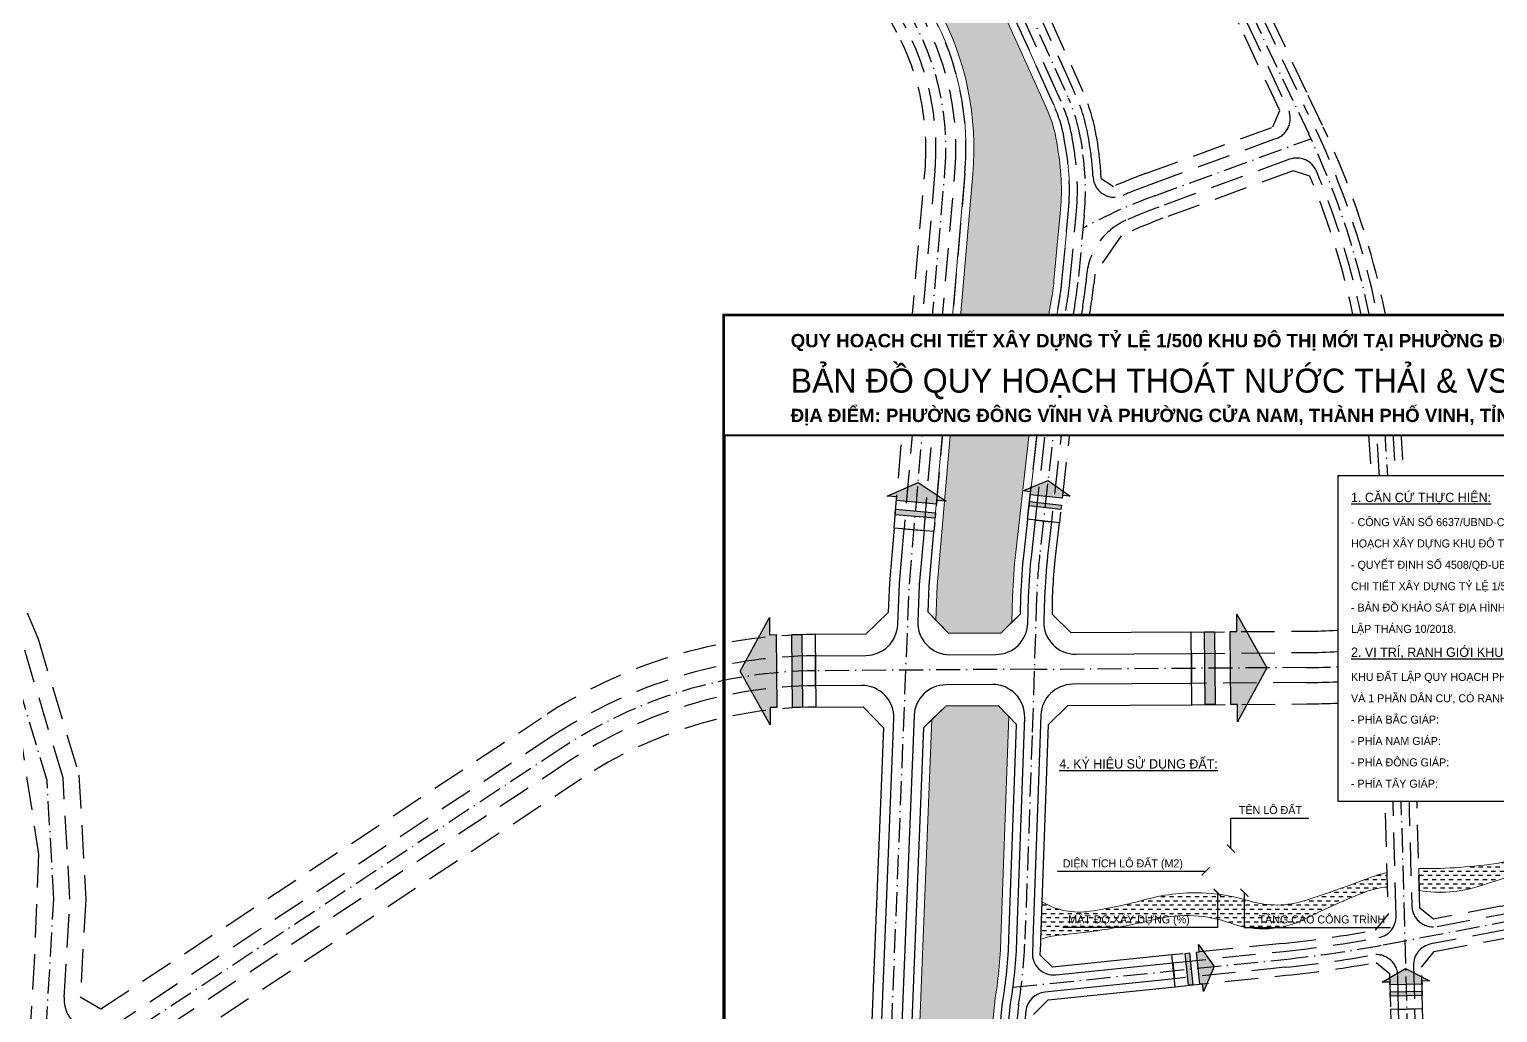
# Model space of a CAD drawing. Header units: metres. Extents: x 566631 to 571358, y 2062953 to 2068466.
# Drawn here: x 567714 to 568264, y 2066380 to 2066748 of the extents above; entities that cross this region are included whole.
import ezdxf
from ezdxf.enums import TextEntityAlignment as Align

# ---------------------------------------------------------------- set-up
doc = ezdxf.new("R2010")
doc.units = ezdxf.units.M
doc.linetypes.add('ACAD_ISO10W100', pattern=[18.5, 12, -3, 0.5, -3])
doc.linetypes.add('HIDDEN', pattern=[0.375, 0.25, -0.125])
for name, color, linetype, lineweight in [('datKeSog', 251, 'CONTINUOUS', 13), ('datMatNc', 150, 'CONTINUOUS', 13), ('kt', 37, 'CONTINUOUS', 25)]:
    doc.layers.add(name, color=color, linetype=linetype, lineweight=lineweight)
for name, color, linetype in [('ghi_chu', 7, 'CONTINUOUS'), ('hacth sdd', 8, 'CONTINUOUS'), ('hatchViaHe+LogDg', 129, 'CONTINUOUS'), ('Khung ban ve', 7, 'CONTINUOUS'), ('KTEN', 7, 'CONTINUOUS'), ('LogDg', 7, 'CONTINUOUS'), ('LogDg phu', 7, 'CONTINUOUS'), ('TimDg', 222, 'CONTINUOUS'), ('ViaHeS', 32, 'CONTINUOUS'), ('ViaHeSphu', 32, 'CONTINUOUS')]:
    doc.layers.add(name, color=color, linetype=linetype)
doc.styles.add('ARIALB', font='VHARIALB.ttf', dxfattribs={"width": 0.75})
doc.styles.add('avantH', font='VHAVAN.ttf', dxfattribs={"height": 10})
doc.styles.add('KTHUOC', font='VHARIALN.ttf', dxfattribs={"width": 0.8})
doc.styles.add('VnBlackH', font='VHBLACK.ttf')
doc.dimstyles.new('tien', dxfattribs={"dimscale": 0, "dimtxt": 1.5, "dimasz": 0.75, "dimexe": 0.45, "dimexo": 0, "dimgap": 0.25, "dimtad": 1, "dimzin": 1, "dimtxsty": 'KTHUOC', "dimblk1": 'ARCHTICK', "dimblk2": 'ARCHTICK', "dimsah": 1, "dimcen": 1, "dimdle": 0.45, "dimclrd": 37, "dimclre": 37, "dimclrt": 7, "dimaunit": 1, "dimadec": 0, "dimazin": 0, "dimtfac": 1, "dimtix": 1, "dimtofl": 0, "dimtmove": 2, "dimatfit": 3, "dimldrblk": 'ARCHTICK', "dimfxl": 1, "dimtfill": 1, "dimtolj": 1, "dimtzin": 1, "dimarcsym": 0})
pattern_1 = [(0, (0, 0), (1.5875, 1.5875), [1.5875, -1.5875])]

# ---------------------------------------------------------------- blocks, each defined once
blk = doc.blocks.new('text tieu de')
at = {"color": 5}
blk.add_wipeout([(0, -1.1652900866465643e-10), (572.785714285681, -1.1652900866465643e-10), (572.785714285681, -45.00000000011653), (0, -45.00000000011653)], dxfattribs=at).dxf.layer = 'KTEN'
at = {"layer": 'KTEN', "const_width": 0.75, "flags": 128}
blk.add_lwpolyline([(0, 0), (572.785714285681, 0), (572.785714285681, -45), (0, -45)], close=True, dxfattribs=at)
at = {"layer": 'KTEN', "linetype": 'Continuous', "ltscale": 15, "style": 'ARIALB'}
for s, p in [('quy ho¹ch chi tiÕt x©y dùng tû lÖ 1/500 khu ®« thÞ míi t¹i ph\xadêng ®«ng vÜnh vµ ph\xadêng cöa nam, tp. vinh, tØnh nghÖ an', (25, -12)), ('®Þa ®iÓm: ph\xadêng ®«ng vÜnh vµ ph\xadêng cöa nam, thµnh phè vinh, tØnh nghÖ an', (25, -40))]:
    blk.add_text(s, height=5, rotation=359.9999999466391, dxfattribs=at).set_placement(p)
at = {"layer": 'KTEN', "color": 5, "style": 'VnBlackH'}
blk.add_attdef('BD', (25, -29), '', height=9, dxfattribs=at)
blk = doc.blocks.new('ghi_Eu1')
at = {"color": 32}
blk.add_wipeout([(0, 0), (240, 0), (240, -87.00472022686165), (230.00000000000003, -122.00472022686154), (0, -122.00472022686154)], dxfattribs=at).dxf.layer = 'ghi_chu'
at = {"layer": 'ghi_chu'}
for p, q in [((0, 0), (0, -122.0047202268615)), ((0, 0), (240, 0)), ((230, -87.00472022686154), (240, -87.00472022686154)), ((230, -87.00472022686154), (230, -122.0047202268615))]:
    blk.add_line(p, q, dxfattribs=at)
blk.add_lwpolyline([(0, -122.0047202268615), (230, -122.0047202268615), (240, -87.00472022686154), (240, 0)], dxfattribs=at)
at = {"layer": 'ghi_chu', "lineweight": -2, "style": 'avantH'}
for s, height, p in [('%%U1. c¨n cø thùc hiÖn:', 3.5, (5, -10)), ('- c«ng v¨n sè 6637/UBND-CN ngµy 31/8/2018 cña ubnd tØnh nghÖ an vÒ viÖc tæ chøc triÓn khai lËp quy', 3, (5, -19.00236011343077)), ('ho¹ch x©y dùng khu ®« thÞ míi t¹i ph\xadêng ®«ng vÜnh vµ ph\xadêng cöa nam, thµnh phè vinh.', 3, (5, -27.00236011343077)), ('- quyÕt ®Þnh sè 4508/q®-ubnd ngµy 08/10/2018 cña ubnd tØnh nghÖ an v/v phª duyÖt nhiÖm vô quy ho¹ch', 3, (5, -35.00236011343077)), ('chi tiÕt x©y dùng tû lÖ 1/500 khu ®« thÞ míi t¹i ph\xadêng ®«ng vÜnh vµ ph\xadêng cöa nam, thµnh phè vinh.', 3, (5, -43.00236011343077)), ('- b¶n ®å kh¶o s¸t ®Þa h×nh tû lÖ 1/500 phôc vô lËp quy ho¹ch do C¤NG TY cp t\xad vÊn x©y dùng nacico', 3, (5, -51.00236011343077)), ('lËp th¸ng 10/2018.', 3, (5, -59.00236011343077)), ('lËp th¸ng 10/2018.', 3, (5, -59.00236011343077)), ('%%U2. vÞ trÝ, ranh giíi khu ®Êt quy ho¹ch:', 3.5, (5, -68.00236011343077)), ('khu ®Êt lËp quy ho¹ch phÇn ®Êt thuéc ph\xadêng ®«ng vÜnh vµ ph\xadêng cöa nam (chñ yÕu lµ ®Êt ruéng', 3, (5, -77.00472022686154)), ('vµ 1 phÇn d©n c\xad, cã ranh giíi ®\xadîc x¸c ®Þnh:', 3, (5, -85.00472022686154)), ('- phÝa b¾c gi¸p:                                              ®Êt n«ng nghiÖp (dù ¸n khu nhµ ë míi);', 3, (5, -93.00472022686154)), ('- phÝa nam gi¸p:                                             ®\xadêng quy ho¹ch (trÇn nguyªn h·n kÐo dµi);', 3, (5, -101.0047202268615)), ('- phÝa ®«ng gi¸p:                                          ®Êt n«ng nghiÖp, khu d©n c\xad hiÖn h÷u ph\xadêng ®«ng vÜnh;', 3, (5, -109.0047202268615)), ('- phÝa t©y gi¸p:                                               s«ng kÎ gai (ph\xadêng cöa nam);', 3, (5, -117.0047202268615))]:
    blk.add_text(s, height=height, dxfattribs=at).set_placement(p)

msp = doc.modelspace()

# ---------------------------------------------------------------- hatches: boundary and pattern name
at = {"layer": 'hacth sdd'}
h = msp.add_hatch(dxfattribs=at)
h.set_pattern_fill('DASH', color=152, scale=0.5, style=0)
h.set_pattern_definition(pattern_1)
edge = h.paths.add_edge_path()
edge.add_line((568089.4094906903, 2066606.831562368), (568096.5534857743, 2066646.555895337))
edge.add_arc((568006.9902945282, 2066662.662874363), 90.99999999747935, 349.8049466083057, 354.593269157797)
edge.add_line((568097.5854266373, 2066654.088375097), (568099.9712974422, 2066679.296643715))
edge.add_arc((568009.3761653308, 2066687.871142982), 90.99999999981577, 354.5932691577892, 369.1421477394828)
edge.add_line((568099.2202101543, 2066702.329621799), (568098.6472853306, 2066705.889739305))
edge.add_arc((568048.2951283458, 2066697.786635786), 50.99999999661144, 9.142147746888547, 24.27248815783677)
edge.add_line((568094.7867675783, 2066718.751546497), (568044.0837223955, 2066831.190264559))
edge.add_arc((568189.0282447147, 2066896.551456779), 158.9999999964824, 198.0536729360422, 204.2724881581285, ccw=False)
edge.add_line((568037.8563519213, 2066847.276119864), (568032.5747542637, 2066863.479542607))
edge.add_arc((567898.516660653, 2066819.782545717), 140.9999999990662, 18.05367293684977, 27.95123354725435)
edge.add_line((568023.0685674539, 2066885.872049513), (567997.6486762641, 2066933.778233347))
edge.add_arc((567873.0967694623, 2066867.688729551), 140.9999999997684, 27.9512335469934, 42.53662133799664)
edge.add_line((567976.9919672, 2066963.01337425), (567951.3311628575, 2066990.981318418))
edge.add_line((567951.3311628575, 2066990.981318418), (567689.8956428984, 2067243.945485724))
edge.add_arc((567906.8503208783, 2067468.165617967), 312.0000000002941, 207.9784266503596, 225.9434859584289, ccw=False)
edge.add_line((567631.3155397438, 2067321.794226003), (567598.6472911579, 2067383.290113986))
edge.add_line((567598.6472911579, 2067383.290113986), (567595.9427644068, 2067384.11808443))
edge.add_line((567595.9427644068, 2067384.11808443), (567573.44567074, 2067372.167030913))
edge.add_line((567573.44567074, 2067372.167030913), (567611.3271069421, 2067300.85765076))
edge.add_arc((567876.2643964944, 2067441.599373803), 300.0000000005672, 207.9784266505278, 225.9434859586242)
edge.add_line((567667.6541292066, 2067226.0030928), (567890.3890136704, 2067010.485535789))
edge.add_line((567890.3890136704, 2067010.485535789), (567955.4795541393, 2066935.546288197))
edge.add_arc((567872.0548541446, 2066863.08547513), 110.4999999977253, 28.05827048332219, 40.97684428070818, ccw=False)
edge.add_line((567969.5677535841, 2066915.061281448), (568054.6304946976, 2066755.473290268))
edge.add_arc((567957.1175952578, 2066703.497483949), 110.4999999984394, -4.937905462087315, 28.058270483798083, ccw=False)
edge.add_line((568067.2074820693, 2066693.986079136), (568053.8780515629, 2066539.704401028))
edge.add_line((568053.8780515629, 2066539.704401028), (568053.3664489492, 2066526.851457733))
edge.add_line((568053.3664489492, 2066526.851457733), (568058.1642466432, 2066521.895486345))
edge.add_line((568058.1642466432, 2066521.895486345), (568077.6576209503, 2066522.03881998))
edge.add_line((568077.6576209503, 2066522.03881998), (568081.7841965083, 2066526.06377207))
edge.add_line((568081.7841965083, 2066526.06377207), (568082.0970106234, 2066535.749517252))
edge.add_arc((568290.9880967231, 2066529.003099807), 209.0000000005824, 173.5977105298602, 178.150199018571, ccw=False)
edge.add_line((568083.291532704, 2066552.30840596), (568089.4094906903, 2066606.831562368))
h = msp.add_hatch(dxfattribs=at)
h.set_pattern_fill('DASH', color=152, scale=0.5, style=0)
h.set_pattern_definition(pattern_1)
edge = h.paths.add_edge_path()
edge.add_line((568342.7711670976, 2066527.337517932), (568350.8271672133, 2066529.428952673))
edge.add_arc((568389.8360376746, 2066527.823708931), 39.04188497160285, 177.6435660001108, 192.0061263219858)
edge.add_arc((568381.669184319, 2066524.250589741), 30.36358178780158, 188.6148857297675, 225.7406049505204)
edge.add_arc((568337.7559959932, 2066479.187226915), 32.55759730256535, -23.789617707584227, 45.740604951071475, ccw=False)
edge.add_arc((568341.3737274914, 2066477.592400217), 28.60393401528761, 287.9636170775062, 336.21038229332635, ccw=False)
edge.add_arc((568322.0053403326, 2066537.331215137), 91.40409666759201, 270.335002365328, 287.9636170752345, ccw=False)
edge.add_arc((568323.017289069, 2066364.25861393), 81.67146292630123, 90.33500236765356, 112.0806150221494)
edge.add_arc((568109.6866625389, 2066890.13893874), 485.8319046736644, 287.65985457706694, 292.08061502099946, ccw=False)
edge.add_arc((568242.4914681526, 2066472.997606182), 48.06026589121932, 260.4952547936881, 287.6598545732377, ccw=False)
edge.add_line((568234.5553106193, 2066425.597115033), (568234.3307207233, 2066433.770219026))
edge.add_arc((568234.904778147, 2066379.247810985), 54.52543003482874, 89.71012365669532, 90.60323550346851, ccw=False)
edge.add_arc((568236.1400187596, 2066623.398372261), 189.6282559721996, 269.7101236671769, 278.5058362973912)
edge.add_arc((568260.6078221315, 2066459.79447837), 24.20483713931015, 278.5058362943452, 310.9534335817084)
edge.add_arc((568306.8293124408, 2066406.53537578), 46.31436716013161, 76.46656595047898, 130.9534335839972, ccw=False)
edge.add_arc((568324.9595478054, 2066481.859578704), 31.16105462304938, 256.4665659500938, 283.5334340496981)
edge.add_arc((568329.766079831, 2066461.890274039), 10.62143732023118, 283.533434049232, 328.6546831161604)
edge.add_arc((568329.7660798305, 2066461.890274038), 10.62143732062628, 328.6546831188663, 365.073045632002)
edge.add_arc((568364.2438950374, 2066464.950988732), 23.99196638196104, 122.6426416403387, 185.0730456288163, ccw=False)
edge.add_arc((568347.3286221762, 2066491.357344865), 7.367595161675206, 302.6426416429784, 407.1850685178978)
edge.add_arc((568372.1202638624, 2066518.115891162), 29.11041598721613, 197.1012660128746, 227.1850685154959, ccw=False)
edge.add_arc((568380.8947850349, 2066521.652274648), 38.5451973120671, 171.5181849036564, 198.2901888762501, ccw=False)
h = msp.add_hatch(dxfattribs=at)
h.set_pattern_fill('DASH', color=152, scale=0.5, style=0)
h.set_pattern_definition(pattern_1)
edge = h.paths.add_edge_path()
edge.add_line((568183.6201683327, 2065918.921055044), (568168.8181398355, 2066044.597950605))
edge.add_arc((568024.8134988274, 2066027.63730887), 144.9999999997729, 6.717261423255472, 34.05897894871769)
edge.add_line((568144.9404182411, 2066108.843978744), (568098.1901080231, 2066178.000499469))
edge.add_line((568098.1901080231, 2066178.000499469), (568085.0913842997, 2066201.596774492))
edge.add_arc((568202.2502013814, 2066266.633776105), 133.9999999954225, 200.0084056628792, 209.035455693567, ccw=False)
edge.add_line((568076.3381152166, 2066220.784604287), (568071.4225555877, 2066234.283831054))
edge.add_arc((568197.3346417545, 2066280.133002879), 133.9999999997454, 170.7022042001583, 200.0084056654896, ccw=False)
edge.add_line((568065.0951427778, 2066301.782827597), (568070.2285092395, 2066333.137991798))
edge.add_line((568070.2285092395, 2066333.137991798), (568075.3908017699, 2066383.853710804))
edge.add_arc((567886.8530623493, 2066414.423643979), 191.0000000004416, 350.7900851439517, 357.9800821339687)
edge.add_line((568077.7343815274, 2066407.691483183), (568080.4256581354, 2066483.99899346))
edge.add_line((568080.4256581354, 2066483.99899346), (568080.6457711871, 2066490.814411395))
edge.add_line((568080.6457711871, 2066490.814411395), (568076.7772794547, 2066494.780576226))
edge.add_line((568076.7772794547, 2066494.780576226), (568057.0791909866, 2066494.635737341))
edge.add_line((568057.0791909866, 2066494.635737341), (568051.8839304355, 2066489.606287584))
edge.add_line((568051.8839304355, 2066489.606287584), (568042.8667809778, 2066263.069308326))
edge.add_arc((568132.2959639548, 2066259.509640887), 89.50000000112202, 177.7205840143957, 210.7173070783)
edge.add_line((568055.352991614, 2066213.79280583), (568139.856352352, 2066071.57080512))
edge.add_arc((567955.4122950307, 2065970.128014746), 210.4999999999731, 1.2450517960169236, 28.810450033350207, ccw=False)
edge.add_line((568165.8625975254, 2065974.701873059), (568167.5880580689, 2065895.310761973))
edge.add_line((568167.5880580689, 2065895.310761973), (568172.3432413975, 2065891.903232982))
edge.add_line((568172.3432413975, 2065891.903232982), (568183.4382738377, 2065895.402493342))
edge.add_line((568183.4382738377, 2065895.402493342), (568186.5903919834, 2065900.513268813))
edge.add_line((568186.5903919834, 2065900.513268813), (568183.6201683327, 2065918.921055044))
h = msp.add_hatch(dxfattribs=at)
h.set_pattern_fill('DASH', color=152, scale=0.5, style=0)
h.set_pattern_definition(pattern_1)
edge = h.paths.add_edge_path()
edge.add_line((568222.3662598266, 2066432.312063376), (568222.5152888618, 2066426.888712517))
edge.add_arc((568224.836219916, 2066397.735478399), 29.24547453034038, 94.55179951158075, 110.9200601626438)
edge.add_arc((568294.2443829352, 2066216.170337974), 223.6249829941368, 110.9206177228457, 117.1930544913123)
edge.add_arc((568175.9421604434, 2066446.430219949), 35.2476287161499, 249.9804205772833, 297.19305449080497, ccw=False)
edge.add_arc((568147.3706448297, 2066368.014013205), 48.21154084931027, 69.98042057679632, 103.7317211070984)
edge.add_arc((568078.3177555823, 2066650.600332927), 242.6893522523147, 275.0117150755261, 283.73172110810106, ccw=False)
edge.add_arc((568101.881551028, 2066381.897711837), 27.04449997324648, 95.01171506814322, 109.7751963771424)
edge.add_line((568092.7315697572, 2066407.347325224), (568093.2226902498, 2066421.272382922))
edge.add_arc((568107.0582316034, 2066444.754970687), 27.25535053316431, 239.4941312713836, 278.5297450665607)
edge.add_arc((568084.275953724, 2066596.655266566), 180.8546085831008, 278.5297450636528, 285.3802943195318)
edge.add_arc((568150.4022939899, 2066356.262198383), 68.46751259158452, 86.49561552169098, 105.38029431902811, ccw=False)
edge.add_arc((568150.2106503252, 2066353.132782205), 71.60279135304793, 73.0517355728594, 86.49561552120258, ccw=False)
edge.add_arc((568181.0585912601, 2066454.358669229), 34.21911405262453, 253.0517355776572, 288.0880449701593)
edge.add_arc((568016.445274053, 2066958.349831643), 564.4121317296793, 288.0880449666212, 290.6684002013556)
edge.add_arc((568234.9096180021, 2066379.23362571), 54.54041051667364, 103.29606111270078, 110.6678970976051, ccw=False)
at = {"layer": 'hatchViaHe+LogDg'}
for points in [[(568038.673867201, 2066573.020386804), (568035.1076069847, 2066573.328499981), (568046.7063936387, 2066578.486334695), (568057.2153899997, 2066571.419871148), (568053.6491297835, 2066571.727984326), (568053.531753335, 2066570.369409004), (568038.5564907548, 2066571.661811483)], [(568088.8391131087, 2066574.955564178), (568085.9933359161, 2066575.27488438), (568095.3747837449, 2066579.162673923), (568103.6347652422, 2066573.296498929), (568100.7889880497, 2066573.615819133), (568100.6673422579, 2066572.531713534), (568088.7174673189, 2066573.87145858)], [(568053.0595993287, 2066565.084110015), (568038.1152708022, 2066566.375250939), (568038.260401418, 2066568.414375473), (568053.2356639993, 2066567.121972996)], [(568100.1816874802, 2066568.314508189), (568088.2565259099, 2066569.652611892), (568088.4142812261, 2066571.28041163), (568100.3641561662, 2066569.940666586)], [(567991.2032585224, 2066494.123260878), (567991.2510740483, 2066487.620349011), (567979.9535116167, 2066507.724976995), (567990.9521061158, 2066527.932637494), (567990.999921639, 2066521.429725627), (567993.4772214008, 2066521.447941066), (567993.6805582823, 2066494.141476321)], [(568166.1734608623, 2066522.583849142), (568166.1256471497, 2066529.086514268), (568177.4227809188, 2066508.982649116), (568166.4246037413, 2066488.775755357), (568166.3767900324, 2066495.278420483), (568163.8995842667, 2066495.260205736), (568163.6962550984, 2066522.565634391)], [(568154.2598161338, 2066495.21741863), (568154.0594539026, 2066522.466682018), (568157.7722956075, 2066522.550169411), (568157.9756247781, 2066495.244740754)], [(568003.1173553098, 2066521.490729794), (568003.3177251416, 2066494.240432448), (567999.6047425548, 2066494.156941886), (567999.4014056708, 2066521.463406634)], [(568147.9996589434, 2066390.058115606), (568146.7695180196, 2066401.994897136), (568148.3936058586, 2066402.187140257), (568149.6274018795, 2066390.225862096)], [(568152.0749885187, 2066402.55408723), (568151.7814321627, 2066405.402637368), (568157.5764925322, 2066397.063348058), (568153.6023408943, 2066387.744258931), (568153.3087845396, 2066390.592809069), (568152.2236225809, 2066390.480978077), (568150.9898265612, 2066402.442256236)], [(568223.4810425924, 2066391.293369426), (568220.6184867873, 2066391.214708846), (568229.3696882091, 2066396.366693374), (568238.3637723809, 2066391.703459162), (568235.5012165761, 2066391.624798583), (568235.5311825114, 2066390.534301132), (568223.5110085293, 2066390.202871976)], [(568235.6354226217, 2066386.290503837), (568223.6399506776, 2066385.960878545), (568223.5702997345, 2066387.594820854), (568235.5904737175, 2066387.926250012)]]:
    msp.add_hatch(color=158, dxfattribs=at).paths.add_polyline_path(points)

# ---------------------------------------------------------------- linework, layer by layer
at = {"layer": 'datKeSog'}
for points in [[(567573.4456707399, 2067372.167030912), (567570.7962978446, 2067370.759613682), (567608.6777340465, 2067299.45023353, 0.07854830681870029), (567665.5680265334, 2067223.84712999), (567888.2094084307, 2067008.420045763), (567953.2146301575, 2066933.579026304, -0.05642768786353271), (567966.9203445495, 2066913.650173584), (568051.9830856629, 2066754.062182404, -0.1449760631686074), (568064.2186163638, 2066694.244307321), (568050.8831939668, 2066539.893275991), (568050.4826454618, 2066529.830334393), (568053.3664489493, 2066526.851457733), (568053.878051563, 2066539.704401027), (568067.2074820693, 2066693.986079137, 0.1449760631665236), (568054.6304946976, 2066755.473290268), (567969.5677535838, 2066915.061281449, 0.05642768786245987), (567955.4795541393, 2066935.546288197), (567890.3890136726, 2067010.48553579), (567667.6541292054, 2067226.003092801, -0.07854830681780736), (567611.3271069421, 2067300.85765076)], [(568051.8839304355, 2066489.606287584), (568048.7612246759, 2066486.583245415), (568039.8691547329, 2066263.188626788, 0.1449785006139977), (568052.773897567, 2066212.260397956), (568137.2516644283, 2066070.081472601, -0.1207992988462257), (568162.8633058033, 2065974.636687426), (568164.5398766699, 2065897.495066083), (568167.588058069, 2065895.310761973), (568165.8625975254, 2065974.701873059, 0.1208601099268), (568139.856352352, 2066071.57080512), (568055.352991614, 2066213.79280583, -0.144978500596995), (568042.8667809778, 2066263.069308326)]]:
    msp.add_lwpolyline(points, format="xyb", close=True, dxfattribs=at)
for points in [[(568096.0760666309, 2066723.190314439), (568046.8185247034, 2066832.4234946, -0.0271413619516883), (568040.708651785, 2066848.205843204), (568035.4270541277, 2066864.409265945, 0.0432131233970012), (568025.7186080246, 2066887.278209168), (568000.2987168346, 2066935.184393003, 0.0637268174548339), (567979.2025033236, 2066965.041558178), (567953.4813822815, 2066993.075242072), (567691.9817455711, 2067246.101448534, -0.0785483068176893)], [(568044.0837223955, 2066831.190264559), (568094.786767578, 2066718.751546498, -0.06611464468038127), (568098.6472853306, 2066705.889739305), (568099.2202101523, 2066702.329621812, -0.06356687069818254), (568099.9712974422, 2066679.296643715), (568097.5854266373, 2066654.088375097, -0.02089603911796385), (568096.5534857743, 2066646.555895337), (568089.4094906906, 2066606.831562369), (568083.2915327041, 2066552.308405961, 0.01986659136195583), (568082.0970106234, 2066535.749517252), (568081.7841965082, 2066526.06377207), (568084.8833882931, 2066529.086641342), (568085.095447266, 2066535.652678724, -0.0198665913619367), (568086.2728230966, 2066551.973880036), (568092.3797048627, 2066606.398325321), (568099.5061184528, 2066646.024896029, 0.0208960391172341), (568100.5720793442, 2066653.805699297), (568102.9579501492, 2066679.013967916, 0.0635668706984557), (568102.1821017399, 2066702.80627496), (568101.6091769182, 2066706.366392453, 0.0661146446806534), (568097.521569886, 2066719.98477654), (568096.0760666311, 2066723.190314439)], [(568073.2038435334, 2066332.743379659), (568078.3664043959, 2066383.461734827, 0.031267349860004), (568080.7325174308, 2066407.585742438), (568083.4239510185, 2066483.897703668), (568083.5511336674, 2066487.835693256), (568080.645771187, 2066490.814411394), (568080.4256581358, 2066483.998993484), (568077.7343815274, 2066407.691483183, -0.03138257663283053), (568075.3908017699, 2066383.853710804), (568070.2285092397, 2066333.137991799)]]:
    msp.add_lwpolyline(points, format="xyb", dxfattribs=at)
at = {"layer": 'datMatNc'}
msp.add_lwpolyline([(568054.6304946976, 2066755.473290268, -0.1449760631681723), (568067.2074820693, 2066693.986079136), (568053.8780515629, 2066539.704401028), (568053.3664489492, 2066526.851457733), (568058.1642466432, 2066521.895486345), (568077.6576209503, 2066522.03881998), (568081.7841965083, 2066526.06377207), (568082.0970106234, 2066535.749517252, -0.01986659136138957), (568083.291532704, 2066552.30840596), (568089.4094906903, 2066606.831562368), (568096.5534857743, 2066646.555895337, 0.02089603911732929), (568097.5854266373, 2066654.088375097), (568099.9712974422, 2066679.296643715, 0.06356687066370705), (568099.2202101543, 2066702.329621799), (568098.6472853306, 2066705.889739305, 0.06611464467655992), (568094.7867675783, 2066718.751546497), (568044.0837223955, 2066831.190264559, -0.02714136194882924)], format="xyb", dxfattribs=at)
for points in [[(568342.7711670976, 2066527.337517932), (568350.8271672133, 2066529.428952673, 0.0627506608981043), (568351.6481797141, 2066519.70236135, 0.1634234952970262), (568360.4782005425, 2066502.504571587, -0.3130466744431811), (568367.5472646761, 2066466.05415978, -0.2136821824526674), (568350.1955528653, 2066450.38283502, -0.0770714021414337), (568322.5397673773, 2066445.928680843, 0.0951689020530186), (568292.3161067481, 2066439.939954171, -0.0192915989872802), (568257.071294031, 2066427.202215203, -0.119086124685168), (568234.5553106193, 2066425.597115033), (568234.3307207233, 2066433.770219026, -0.0038969553052364), (568235.1806372937, 2066433.772543192, 0.0383973902084705), (568264.1879633213, 2066435.855875027, 0.1425329709792678), (568276.4727720604, 2066441.51395582, -0.2423267132619145), (568317.6674641803, 2066451.563756523, 0.1186536642320643), (568332.2516314304, 2066451.563756523, 0.1994624065861056), (568338.8372935231, 2066456.365057943, 0.160256226996069), (568340.3459105897, 2066462.829482143, -0.2793480262515154), (568351.3026854718, 2066485.153452588, 0.4906657815195285), (568352.3358792493, 2066496.76186474, -0.1320245106241533), (568344.2969207453, 2066509.555640188, -0.1173491617205029)], [(568183.6201683327, 2065918.921055044), (568168.8181398355, 2066044.597950605, 0.1198699787168014), (568144.9404182411, 2066108.843978744), (568098.1901080231, 2066178.000499469), (568085.0913842997, 2066201.596774492, -0.03940831778231667), (568076.3381152166, 2066220.784604287), (568071.4225555877, 2066234.283831054, -0.1285739781791055), (568065.0951427778, 2066301.782827597), (568070.2285092395, 2066333.137991798), (568075.3908017699, 2066383.853710804, 0.03138257663283053), (568077.7343815274, 2066407.691483183), (568080.4256581354, 2066483.99899346), (568080.6457711871, 2066490.814411395), (568076.7772794547, 2066494.780576226), (568057.0791909866, 2066494.635737341), (568051.8839304355, 2066489.606287584), (568042.8667809778, 2066263.069308326, 0.144978500596995), (568055.352991614, 2066213.79280583), (568139.856352352, 2066071.57080512, -0.1208601099268), (568165.8625975254, 2065974.701873059), (568167.5880580689, 2065895.310761973), (568172.3432413975, 2065891.903232982), (568183.4382738377, 2065895.402493342), (568186.5903919834, 2065900.513268813)], [(568222.3662598266, 2066432.312063376), (568222.5152888618, 2066426.888712517, 0.071541692060858), (568214.3936828778, 2066425.053077135, 0.0273755039269831), (568192.0499780572, 2066415.078448997, -0.2089684167527074), (568163.8754435154, 2066413.312404914, 0.1483417870392936), (568135.9263823009, 2066414.847564493, -0.0380665750152779), (568099.5189589425, 2066408.838816815, 0.0645070916257997), (568092.7315697572, 2066407.347325224), (568093.2226902498, 2066421.272382922, 0.1719914137831896), (568111.1008225486, 2066417.801091724, 0.029900065603059), (568132.243030731, 2066422.277662014, -0.0825869554623153), (568154.5873652338, 2066424.601685206, -0.0587273679800983), (568171.0834428738, 2066421.625747251, 0.1540769077851537), (568191.6828765476, 2066421.830645485, 0.0112593994430962), (568215.6595442351, 2066430.263921019, -0.0321768002824264)]]:
    msp.add_lwpolyline(points, format="xyb", close=True, dxfattribs=at)
at = {"layer": 'Khung ban ve', "const_width": 1.2}
msp.add_lwpolyline([(567973.9280794318, 2066641.109092405), (569223.9280794318, 2066641.109092405), (569223.9280794318, 2065831.109092405), (567973.9280794318, 2065831.109092405)], close=True, dxfattribs=at)
at = {"layer": 'LogDg', "ltscale": 0.75}
for points, elevation in [([(568038.6738672009, 2066573.020386805), (568035.1076069846, 2066573.328499981), (568046.7063936385, 2066578.486334694), (568057.2153899996, 2066571.419871148), (568053.6491297835, 2066571.727984326), (568053.5317533349, 2066570.369409004), (568038.5564907548, 2066571.661811483)], 6.183463e-10), ([(568053.0595993284, 2066565.084110015), (568038.115270802, 2066566.37525094), (568038.2604014179, 2066568.414375474), (568053.2356639992, 2066567.121972996)], 3.2652363e-09)]:
    msp.add_lwpolyline(points, close=True, dxfattribs=dict(at, elevation=elevation))
for points in [[(568088.8391131086, 2066574.955564178), (568085.993335916, 2066575.27488438), (568095.3747837448, 2066579.162673923), (568103.6347652421, 2066573.296498929), (568100.7889880496, 2066573.615819133), (568100.6673422578, 2066572.531713534), (568088.7174673188, 2066573.871458579)], [(568100.1816874801, 2066568.314508189), (568088.2565259098, 2066569.652611892), (568088.414281226, 2066571.28041163), (568100.3641561661, 2066569.940666586)], [(567991.2032585224, 2066494.123260878), (567991.2510740481, 2066487.620349012), (567979.9535116166, 2066507.724976996), (567990.9521061156, 2066527.932637494), (567990.9999216389, 2066521.429725628), (567993.4772214007, 2066521.447941066), (567993.6805582822, 2066494.14147632)], [(568166.173460862, 2066522.583849142), (568166.1256471496, 2066529.086514268), (568177.4227809187, 2066508.982649116), (568166.4246037413, 2066488.775755357), (568166.3767900324, 2066495.278420483), (568163.8995842667, 2066495.260205736), (568163.6962550984, 2066522.565634391)], [(568154.2598161338, 2066495.21741863), (568154.0594539024, 2066522.466682018), (568157.7722956074, 2066522.550169411), (568157.975624778, 2066495.244740754)], [(568003.1173553097, 2066521.490729794), (568003.3177251414, 2066494.240432448), (567999.6047425546, 2066494.156941886), (567999.4014056707, 2066521.463406634)], [(568147.9996589433, 2066390.058115606), (568146.7695180195, 2066401.994897136), (568148.3936058584, 2066402.187140257), (568149.6274018795, 2066390.225862096)], [(568152.0749885186, 2066402.55408723), (568151.7814321627, 2066405.402637368), (568157.576492532, 2066397.063348058), (568153.6023408942, 2066387.744258932), (568153.3087845395, 2066390.59280907), (568152.2236225809, 2066390.480978077), (568150.9898265612, 2066402.442256236)], [(568223.4810425923, 2066391.293369427), (568220.6184867872, 2066391.214708846), (568229.3696882091, 2066396.366693374), (568238.3637723809, 2066391.703459162), (568235.501216576, 2066391.624798583), (568235.5311825112, 2066390.534301132), (568223.5110085292, 2066390.202871976)], [(568235.6354226217, 2066386.290503837), (568223.6399506776, 2066385.960878545), (568223.5702997345, 2066387.594820854), (568235.5904737174, 2066387.926250012)]]:
    msp.add_lwpolyline(points, close=True, dxfattribs=at)
at = {"layer": 'LogDg'}
for points in [[(568028.628056314, 2066263.636071019), (568037.6354412895, 2066489.927738149, 0.4280877767542854), (568025.5567034009, 2066502.404687614), (568008.2587642424, 2066502.277496886), (568008.176045891, 2066513.527192779), (568027.1367200688, 2066513.6666095, 0.4004741393392213), (568039.0389921403, 2066525.189011272), (568039.6524779814, 2066540.601557098), (568041.4209726256, 2066561.071022866), (568048.8931368891, 2066560.425452404), (568047.1396219716, 2066540.129369692), (568046.5921557288, 2066526.375427888, 0.4253445715659649), (568058.5595034217, 2066513.898176384), (568075.8680527754, 2066514.025445129, 0.4026509643918764), (568087.7735664366, 2066525.637766636), (568088.0938839085, 2066535.555840196, -0.0198665913619288), (568089.2541134891, 2066551.63935411), (568090.6802730928, 2066564.349268645), (568096.6428538783, 2066563.680216794), (568095.2166942749, 2066550.970302262, 0.0198665913736632), (568094.0907571928, 2066535.362163122), (568093.8045185938, 2066526.499282578, 0.425871475322759), (568105.8864980727, 2066514.112252849), (568149.1184110005, 2066514.43013456), (568149.2011293528, 2066503.180438664), (568104.594071952, 2066502.852445594, 0.4017886036268251), (568092.6897612477, 2066491.275732958), (568089.7269251402, 2066407.268520189, -0.0059835578369214), (568089.4975874202, 2066402.41546098, 0.4624623566101164), (568098.3036725048, 2066393.98437774), (568142.1033942796, 2066398.498143036), (568142.7184647415, 2066392.52975227), (568094.2386093504, 2066387.533677411, 0.3556126631572654), (568087.0998278516, 2066380.385947494), (568083.6872097201, 2066346.859489781, 0.4753476817702466)], [(568057.0908769494, 2066502.636556536, 0.4004741393009789), (568045.1886048778, 2066491.114154764), (568036.1221219266, 2066263.337774865, 0.1449785006141449)], [(568076.1791778273, 2066332.348767518), (568081.3420762165, 2066383.07043864, 0.0311547668504222), (568083.730653334, 2066407.480001692), (568086.4222438985, 2066483.796413795), (568086.6348025695, 2066490.377923467, 0.4258714753233532), (568074.5528230912, 2066502.764953197), (568057.0908769494, 2066502.636556536)], [(568227.3424236813, 2066360.438228349), (568226.7761625355, 2066381.045171558), (568232.7738985014, 2066381.209984204), (568233.2454491089, 2066364.049674554, 0.461916293586825)]]:
    msp.add_lwpolyline(points, format="xyb", dxfattribs=at)
at = {"layer": 'LogDg phu', "linetype": 'HIDDEN', "ltscale": 50}
for points in [[(568090.680273093, 2066564.349268645), (568095.3499190349, 2066605.965088272), (568102.4587511313, 2066645.49389672, 0.0208960391177567), (568103.558732051, 2066653.523023497), (568105.9446028562, 2066678.731292115, 0.0635668706987091), (568105.1439933273, 2066703.282928108), (568104.5710685058, 2066706.843045601, 0.0661146446801291), (568100.2563721938, 2066721.218006581), (568098.8108689387, 2066724.423544481), (568049.5533270037, 2066833.656724659, -0.0271413619227838), (568043.5609516489, 2066849.135566541), (568038.2793539937, 2066865.338989277, 0.0432131233820892), (568028.3686485947, 2066888.684368823), (568002.9487574124, 2066936.590552644, 0.0637268174827608), (567981.4130394458, 2066967.069742108), (567955.631601704, 2066995.169165721), (567940.2346990369, 2067010.067159164), (567694.0678482584, 2067248.25741133, -0.0785483068464243)], [(568048.8931368892, 2066560.425452404), (568060.4825342322, 2066694.567092553, 0.1449760631919197), (568048.6738243675, 2066752.298297579), (567963.611083256, 2066911.886288755, 0.0564276878372632), (567950.3834751834, 2066931.119948934), (567885.3782534542, 2067005.960968396), (567879.7159434996, 2067001.042813663), (567944.7211652289, 2066926.201794201, -0.0564276878181174), (567956.9925606683, 2066908.358519098), (568042.055301781, 2066748.770527919, -0.1449760631919197), (568053.0103699688, 2066695.212663013), (568041.420972626, 2066561.071022866)], [(568175.0838441561, 2066753.932099461), (568191.6651982021, 2066718.975562862, -0.0792946513970787), (568221.348036331, 2066627.396362095, -0.0237007289004742), (568224.4558817918, 2066599.212455132), (568228.9178734658, 2066527.5091807, 0.4715908907906997), (568238.9126856421, 2066520.26273697), (568356.067112326, 2066550.677438397, 0.4196438798697929), (568361.761643957, 2066560.573940995), (568333.350082455, 2066662.239341458), (568311.7036332542, 2066739.697066773), (568232.7155336593, 2066945.88844933, 0.3870702331299271), (568223.0934887321, 2066950.731877511), (568126.3413847366, 2066923.717003244, 0.007279190113542612), (568118.270874713, 2066921.3363988, 0.4009284949032153), (568112.9060963326, 2066911.672642078, 0.02769555515208818), (568116.1940352926, 2066901.450785489), (568159.2036471404, 2066789.428214869, 0.0190844642849442), (568168.1284539334, 2066768.595338191), (568175.083844156, 2066753.93209946)], [(568169.6627975078, 2066751.360669263), (568185.3672640816, 2066718.252772343, -0.4416437550167733), (568180.8836990411, 2066707.309697079), (568133.8144749538, 2066690.118756508, 0.0137074537000322), (568123.3935970028, 2066685.985640591, -0.5226852375428929), (568112.2511472782, 2066692.944415031, 0.0275783817485838), (568111.0677765026, 2066704.236234404), (568110.4948516794, 2066707.796351905, 0.0661146446914275), (568105.7259768101, 2066723.684466664), (568104.2804735547, 2066726.890004565), (568055.0229316275, 2066836.123184726, -0.0271413619513791), (568049.2655513771, 2066850.995013218), (568043.98395372, 2066867.198435959, 0.0267851043477712), (568038.0809987088, 2066882.478602553, -0.4320092690723897), (568042.5465376346, 2066893.238812776), (568097.0056999647, 2066913.851689201, -0.4407011509420889), (568107.5429748425, 2066908.52094977, 0.0235858846428654), (568110.5926895171, 2066899.300221489), (568153.6023013648, 2066787.277650869, 0.0190844642851086), (568162.707407285, 2066766.023907995), (568169.6627975076, 2066751.360669263)], [(568149.1184110006, 2066514.430134559), (568192.1835392945, 2066514.746789912, 0.0201044757462103), (568215.8202412927, 2066515.871713221, 0.406731880986358), (568223.1036183869, 2066524.337793197), (568218.4674653386, 2066598.83980459, 0.08381064179759501), (568195.9865471389, 2066695.122655681, 0.4006777214738725), (568185.8630413343, 2066699.546812488), (568136.9020342301, 2066681.664942119, 0.0170095549716967), (568124.5737792965, 2066676.68087234, 0.2709060363099013), (568109.8380635392, 2066656.191035359), (568109.5320374668, 2066652.957671913, -0.0208960391416391), (568108.3640164869, 2066644.431898094), (568101.2903473792, 2066605.098614175), (568096.6428538784, 2066563.680216794)], [(568390.4190040742, 2066458.028996677), (568369.097208307, 2066534.32501107, 0.4088040165472318), (568359.3821628544, 2066539.915130719), (568235.5021095299, 2066507.754375541, 0.3493167214009008), (568229.5153851445, 2066499.791314222), (568231.7151001696, 2066419.740964639, 0.4619162936381579), (568241.2037224465, 2066412.101007003), (568265.6444983518, 2066416.739457149, 0.020567429069751), (568300.8057778144, 2066424.923362145), (568384.8466087579, 2066448.165234592, 0.4150041201205348), (568390.4190040742, 2066458.028996677)], [(568008.1760458911, 2066513.527192779), (568008.1760458909, 2066513.527192779, 0.1450850854475126), (567909.9632183514, 2066483.628661577), (567745.2221855847, 2066374.828894912, -0.6176505986024498), (567726.6297684886, 2066385.546460056), (567728.793776435, 2066422.357467605), (567726.2232799886, 2066467.781951574), (567711.2140616528, 2066517.870888848)], [(568142.1033942796, 2066398.498143035), (568183.5750609103, 2066402.771991407, 0.0205589430373081), (568219.2888291954, 2066407.943480018, 0.3688159624781417), (568225.8148961635, 2066416.026843317), (568223.5965954156, 2066496.753550186, 0.4301737955846607), (568214.9471013835, 2066504.50714478, -0.0185776347991928), (568192.2662576665, 2066503.49709402), (568149.2011293529, 2066503.180438664)], [(568400.5113995891, 2066421.915267712), (568396.3403021868, 2066436.840751048, 0.4134234463115086), (568386.5031204189, 2066442.398130184), (568302.4050727098, 2066419.140434182, -0.0205674291041459), (568266.7632290027, 2066410.844676259), (568238.8325800612, 2066405.543906633, 0.3680673843820319), (568232.3272397454, 2066397.464448607), (568232.7738985015, 2066381.209984204)], [(568217.019143633, 2066401.428303506, -0.01863183569682896), (568184.1901313568, 2066396.803600639), (568142.7184647416, 2066392.52975227)], [(568226.7761625355, 2066381.045171558), (568226.4264033686, 2066393.773340074, 0.4587829030927004), (568217.0191436328, 2066401.428303507)]]:
    msp.add_lwpolyline(points, format="xyb", dxfattribs=at)
msp.add_lwpolyline([(567578.1050659316, 2066754.81530148, -0.6487371503371819), (567605.4456983303, 2066753.092784208), (567615.5921733713, 2066725.881082095), (567634.0009709243, 2066676.72200848), (567656.0665373283, 2066619.899830512), (567681.3699550475, 2066558.666318894), (567696.6182113069, 2066521.767744282), (567709.7439059587, 2066486.732244093), (567717.0532098458, 2066439.179207285), (567715.5166587231, 2066400.981014155), (567713.4355699879, 2066365.62205404, -0.32416129157546), (567702.2903681099, 2066352.00027901), (567414.4139259369, 2066275.999524032, -0.5197534133064325), (567395.6435969532, 2066291.826720655), (567407.8923715285, 2066430.044039254)], format="xyb", close=True, dxfattribs=at)
at = {"layer": 'LogDg phu', "linetype": 'HIDDEN', "ltscale": 50, "elevation": 3.0256135e-09}
msp.add_lwpolyline([(568008.258764243, 2066502.277496886), (568008.2587642425, 2066502.277496886, 0.1450850854462245), (567916.1629986268, 2066474.241157939), (567729.4099954761, 2066350.904046199, 0.2363348726012495), (567724.0438458779, 2066341.596119495), (567719.9008593707, 2066271.240114893), (567716.6114419358, 2066207.607695197), (567713.3971455975, 2066142.942733489), (567710.8918734312, 2066092.537971513, 0.5075175293600156), (567725.9401865894, 2066080.33979733), (568007.678102545, 2066154.719952063)], format="xyb", dxfattribs=at)
at = {"layer": 'TimDg', "linetype": 'ACAD_ISO10W100', "ltscale": 0.75}
for p, q in [((568192.2248984908, 2066509.121941966), (568090.2175059181, 2066508.371887607)), ((568226.2020860495, 2066511.151444724), (568216.7112504849, 2066510.303645511))]:
    msp.add_line(p, q, dxfattribs=at)
for points in [[(568065.0018039029, 2067090.400626065), (568100.7586601076, 2066987.34969486, -0.0780149293579121), (568106.2588388647, 2066956.824063572), (568106.7745607677, 2066933.962921953, 0.0862196220670212), (568113.3933624048, 2066900.375503489), (568156.4029742526, 2066788.352932869, 0.0190844642849648), (568165.4179306091, 2066767.309623093), (568193.0931834428, 2066708.965112393, -0.0954792923813812), (568221.4616735629, 2066599.026129878), (568225.6264750997, 2066532.098638859), (568230.6848754883, 2066348.017194637)], [(568052.2881293193, 2066834.889954684), (568102.991174502, 2066722.451236624, -0.06611464468073987), (568107.5329600935, 2066707.319698749), (568108.105884915, 2066703.759581256, -0.06356687069896239), (568108.9312555632, 2066678.448616315), (568106.5453847583, 2066653.240347697, -0.02089603911767783), (568105.4113838099, 2066644.962897411), (568098.3201332069, 2066605.531851224), (568092.235403882, 2066551.304828184, 0.01986659136190723), (568091.0923205512, 2066535.459001668), (568089.4205367794, 2066483.695123935), (568086.7287892373, 2066407.374260947, -0.03104472803130873), (568084.3178156565, 2066382.679806758), (568079.1545121215, 2066331.954155377), (568073.9769001718, 2066300.328734892, 0.128573978163073), (568079.8793374918, 2066237.36325305), (568084.7948971234, 2066223.864026275, 0.03940831779775716), (568092.9602600777, 2066205.96493131), (568105.8673675462, 2066182.713837234), (568152.3965718598, 2066113.884392736, -0.1198699787172655), (568177.7563589327, 2066045.650680091), (568192.5358873331, 2065920.164822018), (568198.6528241944, 2065882.255465895)], [(568108.4879733074, 2066673.765052498, -0.0369001932378714), (568135.358254615, 2066685.891849323), (568193.8909752346, 2066707.269565678)], [(568090.2218152452, 2066508.505318433), (568008.2174050667, 2066507.902344833, 0.1450850854463111), (567913.0631084897, 2066478.934909758), (567718.5559912642, 2066350.476755691), (566802.7738040049, 2066108.705886553)], [(568082.2462313185, 2066389.313695329), (568183.8825961258, 2066399.787796022, 0.0212183356969096), (568220.9855695933, 2066405.21039141), (568266.2038636872, 2066413.792066706, 0.0205674290958374), (568301.6054252868, 2066422.03189817), (568399.1684122803, 2066449.013384124), (568399.1528077149, 2066449.009068611)]]:
    msp.add_lwpolyline(points, format="xyb", dxfattribs=at)
at = {"layer": 'TimDg', "linetype": 'ACAD_ISO10W100', "ltscale": 0.75, "elevation": 3.0256135e-09}
msp.add_lwpolyline([(568198.5799684294, 2065725.103991018), (568170.7033791732, 2065808.308389804, -0.0775633036579484), (568157.666223316, 2065868.59439549), (568155.3650764982, 2065974.473723357, 0.1206413327394175), (568130.7391229575, 2066066.359524186), (568046.3261624569, 2066208.429378254, -0.1449785005982187), (568032.3750891204, 2066263.486922942), (568043.3960499765, 2066540.365463395), (568056.7464521006, 2066694.889877784, 0.1449760631665937), (568045.3645630765, 2066750.534412745), (567960.3018219627, 2066910.122403926, 0.0564276878624258), (567947.5523202029, 2066928.660871572), (567882.5470984769, 2067003.501891029)], format="xyb", dxfattribs=at)
at = {"layer": 'TimDg', "linetype": 'ACAD_ISO10W100', "ltscale": 0.75}
msp.add_lwpolyline([(568371.2777524219, 2066548.814836547), (568226.2020860495, 2066511.151444724)], dxfattribs=at)
at = {"layer": 'TimDg', "linetype": 'ACAD_ISO10W100', "ltscale": 0.75, "elevation": 3.0256135e-09}
msp.add_lwpolyline([(567710.6191357607, 2066207.911507737), (567713.9099706307, 2066271.571347129), (567717.4034995529, 2066330.898293168), (567719.8914849629, 2066373.164045357), (567722.7838047593, 2066422.364052551), (567720.2728118667, 2066466.737020491), (567705.5533751948, 2066515.858895039)], dxfattribs=at)
at = {"layer": 'TimDg', "linetype": 'ACAD_ISO10W100', "ltscale": 0.75}
msp.add_arc((568190.0190757613, 2066809.113832434), 300.0000000007386, 270.4212849081902, 275.1045799767373, dxfattribs=at)
at = {"layer": 'ViaHeS', "elevation": 3.0256135e-09}
msp.add_lwpolyline([(568089.9903242752, 2066379.157865811), (568095.4703110191, 2066384.644721684), (568143.0259999724, 2066389.545556888), (568141.7958590485, 2066401.482338418), (568097.0329283089, 2066396.869309954), (568092.4373080673, 2066401.342439424, 0.0070725003907776), (568092.7250610439, 2066407.162779458), (568095.5687603911, 2066487.792030487), (568102.8152995749, 2066494.839150125), (568149.2599512924, 2066495.180654918), (568149.059589061, 2066522.429918305), (568104.0608054908, 2066522.099044899), (568096.9881016546, 2066529.046845718, -0.0278861091632581), (568098.1979846678, 2066550.635776342), (568099.6241442707, 2066563.345690869), (568087.6989827002, 2066564.683794571), (568086.2728230965, 2066551.973880036, 0.0198665913619367), (568085.0954472659, 2066535.652678724), (568084.883388293, 2066529.086641342), (568077.6576209501, 2066522.038819979), (568058.1642466432, 2066521.895486345), (568050.4826454617, 2066529.830334393), (568050.8831939667, 2066539.893275989), (568052.6292190207, 2066560.102667172), (568037.684890494, 2066561.393808097), (568035.9089059862, 2066540.837650801), (568035.4663723434, 2066529.719920621), (568027.1484060332, 2066521.667428695), (568008.1172201505, 2066521.527493506), (568008.3175899833, 2066494.277196159), (568026.0633503759, 2066494.407679691), (568033.7449515574, 2066486.472831643), (568024.8810235078, 2066263.785219096, 0.1449785005980277)], format="xyb", dxfattribs=at)
at = {"layer": 'ViaHeS'}
msp.add_lwpolyline([(568057.0791909859, 2066494.635737341), (568048.7612246757, 2066486.583245415), (568039.8691547328, 2066263.188626788, 0.1449785006445924), (568052.7738975724, 2066212.260397946), (568137.2516644282, 2066070.081472601, -0.1207992988297231), (568162.8633058028, 2065974.636687439), (568164.5398766696, 2065897.495066083), (568172.3432413976, 2065891.903232982), (568183.4382738374, 2065895.402493342), (568188.9990425578, 2065904.418602214), (568186.592074666, 2065919.335644036), (568171.797546201, 2066044.948860433, 0.1198699787173041), (568147.4258027805, 2066110.524116741), (568100.7491945327, 2066179.571612054), (568087.7143428948, 2066203.05282676, -0.03940831779749299), (568079.1570425188, 2066221.811078283), (568074.2414828872, 2066235.310305058, -0.1285739781631532), (568068.0557285757, 2066301.298130028), (568073.2038435333, 2066332.743379658), (568078.3664043958, 2066383.461734827, 0.031267349860004), (568080.7325174307, 2066407.585742438), (568083.4239510177, 2066483.897703654), (568083.5511336671, 2066487.835693256), (568076.7772794545, 2066494.780576225)], format="xyb", close=True, dxfattribs=at)
at = {"layer": 'ViaHeS', "elevation": 3.0256135e-09}
msp.add_lwpolyline([(568236.1847981095, 2066366.298050597), (568235.7727664936, 2066381.292390527), (568223.7772945494, 2066380.962765235), (568224.2417561995, 2066364.060431538)], dxfattribs=at)
at = {"layer": 'ViaHeSphu', "linetype": 'HIDDEN', "ltscale": 50}
for points in [[(568087.6989827005, 2066564.683794571), (568092.3797048627, 2066606.398325321), (568099.5061184528, 2066646.024896029, 0.0208960391172341), (568100.5720793442, 2066653.805699297), (568102.9579501492, 2066679.013967916, 0.0635668706984557), (568102.1821017399, 2066702.80627496), (568101.6091769182, 2066706.366392453, 0.0661146446806534), (568097.521569886, 2066719.98477654), (568096.0760666309, 2066723.190314439), (568046.8185247034, 2066832.4234946, -0.0271413619516883), (568040.708651785, 2066848.205843204), (568035.4270541277, 2066864.409265945, 0.0432131233970012), (568025.7186080246, 2066887.278209168), (568000.2987168346, 2066935.184393003, 0.0637268174548339), (567979.2025033236, 2066965.041558178), (567953.4813822815, 2066993.075242072), (567691.9817455711, 2067246.101448534, -0.0785483068176893)], [(568037.6848904941, 2066561.393808097), (568049.2742878372, 2066695.535448246, 0.1449760631668122), (568038.74604049, 2066747.006643085), (567953.683299376, 2066906.594634266, 0.0564276878625463), (567941.8900102483, 2066923.742716839), (567876.8847885224, 2066998.583736296), (567888.2094084314, 2067008.420045762), (567953.2146301575, 2066933.579026304, -0.0564276878623221), (567966.9203445492, 2066913.650173585), (568051.9830856629, 2066754.062182404, -0.1449760631664056), (568064.2186163639, 2066694.244307322), (568052.6292190208, 2066560.102667172)], [(568192.774202784, 2066723.637573303), (568198.5142300857, 2066711.536542598, -0.0954792923881958), (568227.450090012, 2066599.398780425), (568231.6618609432, 2066531.71650105), (568236.8119725165, 2066527.982564578), (568351.1534452264, 2066557.666989237), (568354.6472700068, 2066563.738892645), (568327.5491150764, 2066660.704516039), (568306.1010028708, 2066737.452529916, 0.0275734056874059), (568302.4249313117, 2066747.145908097), (568266.9760409126, 2066839.682071902), (568227.5311618235, 2066942.649407449), (568220.9267097481, 2066945.973876368), (568127.4171084006, 2066919.864365368, 0.007060093459155299), (568119.6968321888, 2066917.590748057), (568116.1353763996, 2066911.215266827, 0.02434304970111818), (568118.9947081804, 2066902.52606749), (568162.0043200282, 2066790.50349687, 0.0190844642851085), (568170.8389772577, 2066769.881053289), (568192.7742027798, 2066723.637573316)], [(568166.9522741833, 2066750.074954165), (568159.9968839607, 2066764.738192897, -0.0190844642849286), (568150.8016284768, 2066786.202368868), (568107.792016629, 2066898.224939488, -0.0223459742259904), (568104.7960241897, 2066907.208494099), (568098.8652024609, 2066910.278573886), (568043.671963353, 2066889.387848276), (568041.0974970675, 2066883.081085093, -0.0256841520430643), (568046.836253584, 2066868.128159298), (568052.1178512414, 2066851.924736555, 0.0271413619515193), (568057.7577339353, 2066837.356414768), (568107.0152758625, 2066728.123234607), (568108.4607791214, 2066724.9176967, -0.0661146446261299), (568113.4567432685, 2066708.273005044), (568114.0296680889, 2066704.71288756, -0.0293999949503396), (568115.282711708, 2066692.321247972), (568119.9283080864, 2066689.387294405, -0.0159144672416327), (568132.2706953145, 2066694.345663702), (568179.665943995, 2066711.655677181), (568182.2196490425, 2066717.888526776), (568166.9522741835, 2066750.074954165)], [(568149.0595890611, 2066522.429918305), (568192.1247173558, 2066522.746573658, 0.0201070527569236), (568215.1220025371, 2066523.841184442), (568219.7881978, 2066529.313283502), (568215.4732571119, 2066598.653479333, 0.0831480560124479), (568193.5173960987, 2066693.249641488), (568187.2419970706, 2066695.259707192), (568138.4458138924, 2066677.438034933, 0.0222582934768535), (568122.7556545628, 2066670.902437542), (568112.876865875, 2066656.459354125), (568112.5186901725, 2066652.674996101, -0.0208960391211211), (568111.3166491655, 2066643.900898786), (568104.2605615512, 2066604.665377126), (568099.6241442708, 2066563.345690868)], [(567691.3557481108, 2066581.634882657), (567716.8747481108, 2066519.882882657), (567732.1737481108, 2066468.826882657), (567734.8037481107, 2066422.350882658), (567732.6496243705, 2066385.708011313), (567740.4067145254, 2066381.236450749), (567905.5542008013, 2066490.304651124, -0.1450850854461998), (568008.1172201507, 2066521.527493506)], [(568149.2599512924, 2066495.180654918), (568192.3250796096, 2066495.497310274, 0.0185853524666824), (568215.6092603354, 2066496.534589555), (568220.7265216996, 2066491.984161147), (568222.7953616292, 2066416.696518242), (568218.0217246595, 2066410.75911415, -0.020141448979781), (568183.2675256544, 2066405.756186786), (568141.7958590486, 2066401.482338418)], [(568005.6360304516, 2066162.454933763), (567726.2501643555, 2066088.695731398), (567717.0778553096, 2066096.130812143), (567719.3897481108, 2066142.644882657), (567722.6037481108, 2066207.303882657), (567725.8917481108, 2066270.908882657), (567729.4753544193, 2066331.765518691), (567738.4070673825, 2066347.258141114), (567920.5720161782, 2066467.565168393, -0.1450850854462575), (568008.3175899828, 2066494.277196159)], [(568235.7727664937, 2066381.292390527), (568235.3465048049, 2066396.804580403), (568240.1214783271, 2066402.734969326), (568267.3225944205, 2066407.897285833, 0.0205674290947858), (568303.2047202028, 2066416.248970212), (568384.3983071125, 2066438.703424429), (568390.5631584153, 2066435.220677357), (568394.7328081834, 2066420.300374106)], [(568143.0259999725, 2066389.545556888), (568184.4976665878, 2066393.819405258, 0.0190877771772835), (568218.3518319007, 2066398.620000455), (568223.4042113407, 2066394.539724475), (568223.7772945495, 2066380.962765235)]]:
    msp.add_lwpolyline(points, format="xyb", dxfattribs=at)
msp.add_lwpolyline([(568358.4890095739, 2066531.418059311), (568364.6743236976, 2066527.858977041), (568370.7465366677, 2066506.130711129), (568384.6418701019, 2066456.408887922), (568381.1685081425, 2066450.260649317), (568300.0061303673, 2066427.814826128, -0.0205674290851006), (568265.0851329707, 2066419.686847583), (568239.7875840126, 2066414.885796254), (568234.7379227462, 2066418.951633951), (568232.6832532028, 2066493.723598981), (568237.3854787829, 2066499.978122859)], format="xyb", close=True, dxfattribs=at)

# ---------------------------------------------------------------- texts
at = {"layer": 'ghi_chu', "lineweight": -2, "style": 'avantH'}
for s, height, p in [('%%U4. ký hiÖu sö dông ®Êt:', 3.5, (568099.5946288138, 2066471.281857626)), ('tªn l« ®Êt', 3, (568166.9133774681, 2066454.229978817)), ('diÖn tÝch l« ®Êt (m2)', 3, (568100.8986755045, 2066434.235918758)), ('mËt ®é x©y dùng (%%%)', 3, (568102.9377850886, 2066413.2418587))]:
    msp.add_text(s, height=height, dxfattribs=at).set_placement(p)
msp.add_text('tÇng cao c«ng tr×nh', height=3, dxfattribs=at).set_placement((568221.7367011079, 2066413.2418587), align=Align.RIGHT)

# ---------------------------------------------------------------- leaders
at = {"layer": 'kt'}
for points in [[(568163.9203699187, 2066441.229897295), (568163.9280794318, 2066452.729978817), (568193.0749775211, 2066452.729978817)], [(568154.4397672439, 2066432.735918758), (568098.9133774681, 2066432.735918758)], [(568158.9280794318, 2066424.735918758), (568158.9280794318, 2066411.7418587), (568100.9133774681, 2066411.7418587)], [(568168.9280794318, 2066424.735918758), (568168.9280794318, 2066411.7418587), (568223.7367011079, 2066411.7418587)]]:
    msp.add_leader(points, dimstyle='tien', override={"dimscale": 1, "dimasz": 3}, dxfattribs=at)

# ---------------------------------------------------------------- next in the draw order: block references
at = {"layer": 'ghi_chu'}
msp.add_blockref('ghi_Eu1', (568203.9280794318, 2066581.109092405), dxfattribs=at)
at = {"layer": 'KTEN'}
msp.add_blockref('text tieu de', (567973.9280794318, 2066641.109092405), dxfattribs=at).add_auto_attribs({'BD': 'b¶n ®å quy ho¹ch tho¸t n\xadíc th¶i & VSMT'})

doc.saveas('drawing.dxf')
